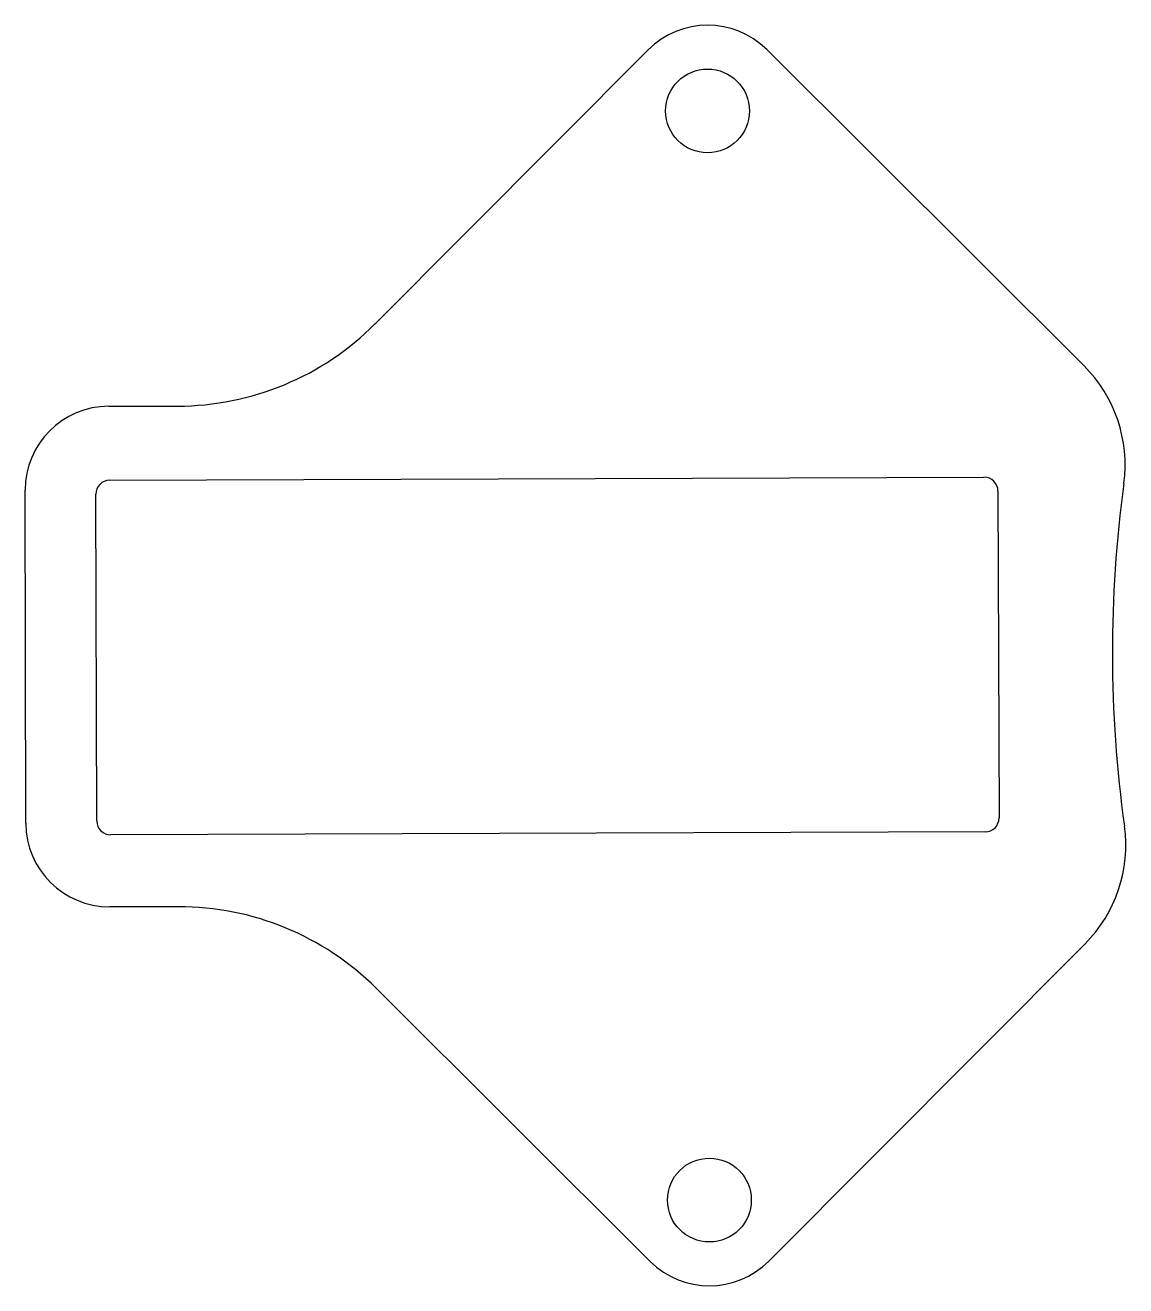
# Model space of a CAD drawing. Header units: millimetres. Extents: x -24.5 to 14.9, y -22.6 to 22.6.
import ezdxf

# ---------------------------------------------------------------- set-up
doc = ezdxf.new("R2010")
doc.units = ezdxf.units.MM

msp = doc.modelspace()

# ---------------------------------------------------------------- linework, layer by layer
at = {"color": 7, "linetype": 'Continuous', "lineweight": 25}
for p, q in [((-11.942, 11.871), (-2.159, 21.688)), ((2.084, 21.696), (13.445, 10.374)), ((-21.465, 8.926), (-19.008, 8.93)), ((-21.438, 6.276), (9.862, 6.384)), ((-24.44, -6.004), (-24.46, 5.921)), ((10.363, 5.886), (10.403, -5.814)), ((-21.896, -5.925), (-21.936, 5.775)), ((9.905, -6.316), (-21.395, -6.423)), ((-18.978, -8.995), (-21.435, -8.999)), ((13.48, -10.328), (2.159, -21.688)), ((-2.084, -21.696), (-11.901, -11.912))]:
    msp.add_line(p, q, dxfattribs=at)
for centre in [(-0.033, 19.5), (0.033, -19.5)]:
    msp.add_circle(centre, 1.5, dxfattribs=at)
for centre, radius, start, end in [((-0.034, 19.571), 3, 45.0983, 135.0983), ((-19.025, 18.93), 10, 270.0983, 315.0983), ((9.915, 6.832), 5, 352.2643, 45.0983), ((-21.46, 5.926), 3, 90.0983, 180.0983), ((9.863, 5.884), 0.5, 0.1966, 90.1966), ((-21.436, 5.776), 0.5, 90.1966, 180.1966), ((59.46, 0.102), 45, 172.2643, 187.9323), ((9.903, -5.816), 0.5, 270.1966, 0.1966), ((-21.44, -5.999), 3, 180.0983, 270.0983), ((-21.396, -5.923), 0.5, 180.1966, 270.1966), ((9.939, -6.798), 5, 315.0983, 7.9323), ((-18.96, -18.995), 10, 45.0983, 90.0983), ((0.034, -19.571), 3, 225.0983, 315.0983)]:
    msp.add_arc(centre, radius, start, end, dxfattribs=at)

doc.saveas('drawing.dxf')
